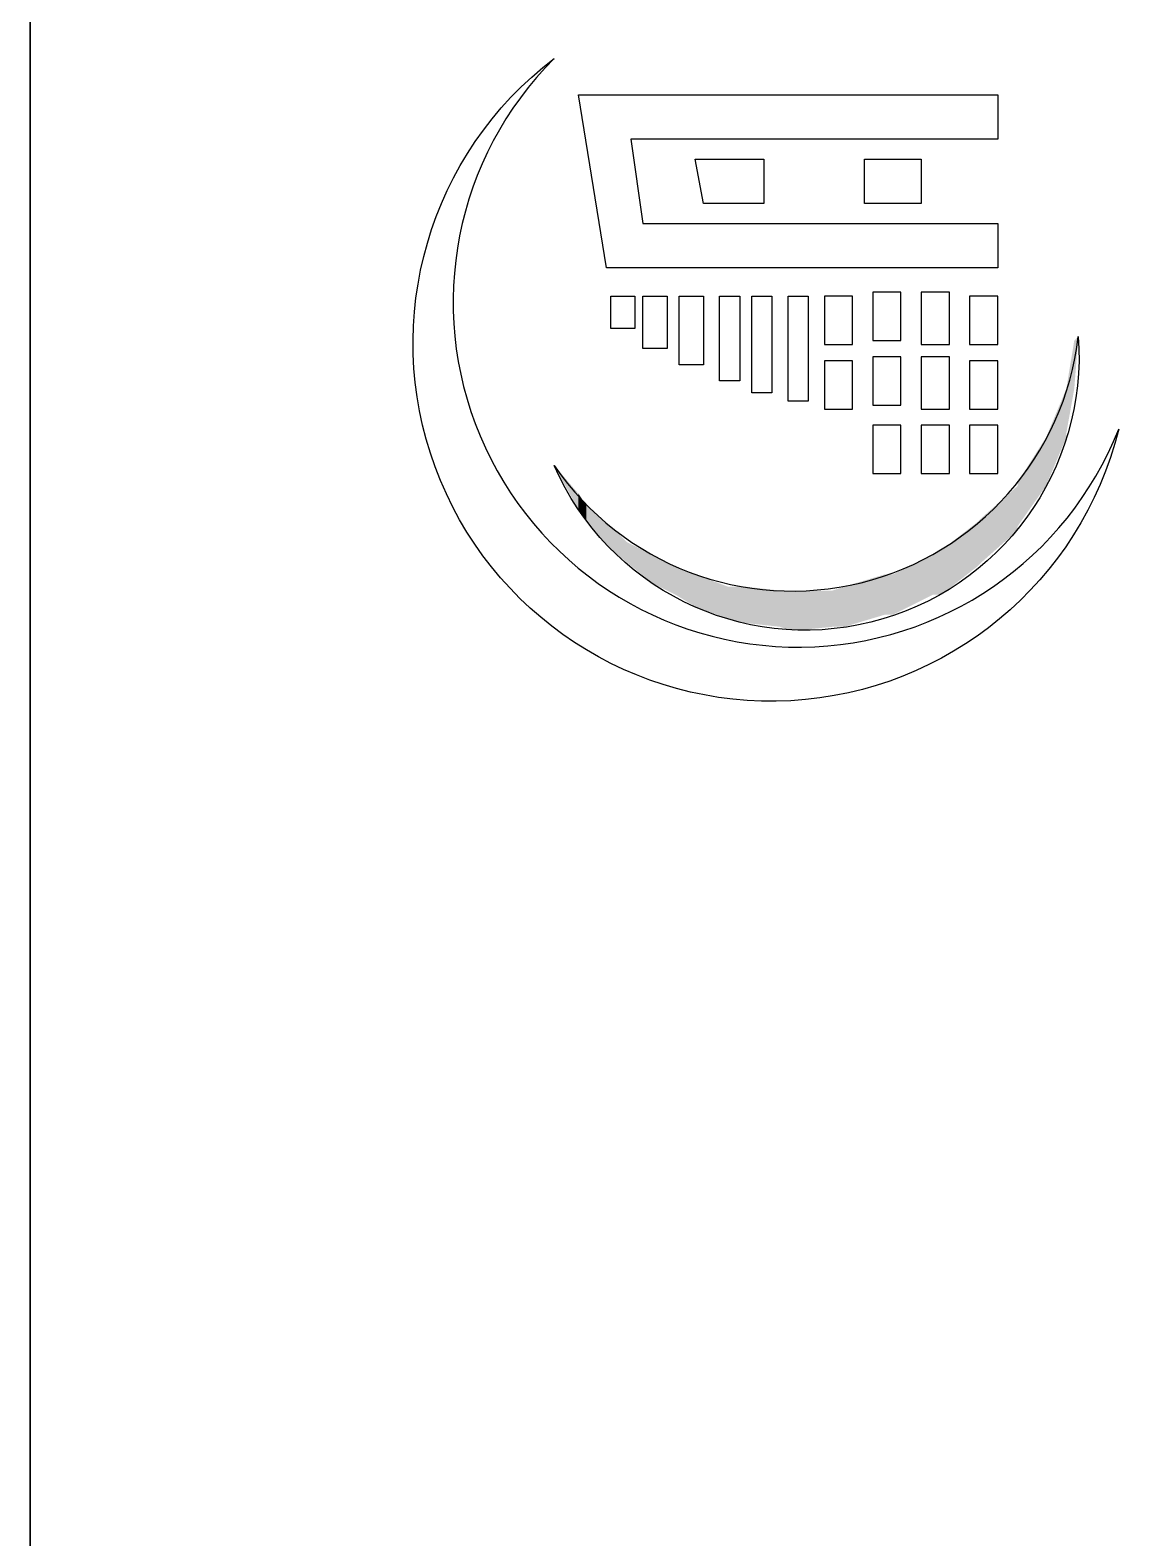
# Model space of a CAD drawing. Header units: inches. Extents: x -41599880 to -41577026, y -18110 to -4738.
# Drawn here: x -41579495 to -41578448, y -7605 to -6186 of the extents above; entities that cross this region are included whole.
import ezdxf

# ---------------------------------------------------------------- set-up
doc = ezdxf.new("R2010")
doc.units = ezdxf.units.IN
doc.header["$MEASUREMENT"] = 0
doc.layers.add('PDF_Geometry', color=40, linetype='Continuous')
doc.layers.add('PDF_Solid Fills', color=9, linetype='Continuous')

msp = doc.modelspace()

# ---------------------------------------------------------------- linework, layer by layer
at = {"layer": 'PDF_Geometry', "color": 7, "lineweight": 25}
for points in [[(-41579494.9, -18083.7), (-41579494.9, -4767.8)], [(-41577052.5, -18083.7), (-41577052.5, -4767.8), (-41579494.9, -4767.8), (-41579494.9, -18083.7)], [(-41578929.8, -6288.7), (-41578918.5, -6368.3), (-41578584.7, -6368.3), (-41578584.7, -6410), (-41578952.6, -6410), (-41578979.1, -6247), (-41578584.7, -6247), (-41578584.7, -6288.7)], [(-41578861.6, -6349.4), (-41578869.2, -6307.6), (-41578804.7, -6307.6), (-41578804.7, -6349.4)], [(-41578709.9, -6349.4), (-41578709.9, -6307.6), (-41578656.8, -6307.6), (-41578656.8, -6349.4)], [(-41578926.1, -6436.6), (-41578926.1, -6466.9), (-41578948.8, -6466.9), (-41578948.8, -6436.6)], [(-41578895.7, -6436.6), (-41578895.7, -6485.9), (-41578918.5, -6485.9), (-41578918.5, -6436.6)], [(-41578861.6, -6436.6), (-41578861.6, -6501.1), (-41578884.3, -6501.1), (-41578884.3, -6436.6)], [(-41578827.4, -6436.6), (-41578827.4, -6516.2), (-41578846.4, -6516.2), (-41578846.4, -6436.6)], [(-41578797.1, -6436.6), (-41578797.1, -6527.6), (-41578816.1, -6527.6), (-41578816.1, -6436.6)], [(-41578763, -6436.6), (-41578763, -6535.2), (-41578781.9, -6535.2), (-41578781.9, -6436.6)], [(-41578721.3, -6482.1), (-41578721.3, -6436.6), (-41578747.8, -6436.6), (-41578747.8, -6482.1)], [(-41578675.7, -6478.3), (-41578675.7, -6432.8), (-41578702.3, -6432.8), (-41578702.3, -6478.3)], [(-41578630.2, -6482.1), (-41578630.2, -6432.8), (-41578656.8, -6432.8), (-41578656.8, -6482.1)], [(-41578584.7, -6482.1), (-41578584.7, -6436.6), (-41578611.3, -6436.6), (-41578611.3, -6482.1)], [(-41578675.7, -6539), (-41578675.7, -6493.5), (-41578702.3, -6493.5), (-41578702.3, -6539)], [(-41578630.2, -6542.8), (-41578630.2, -6493.5), (-41578656.8, -6493.5), (-41578656.8, -6542.8)], [(-41578721.3, -6542.8), (-41578721.3, -6497.3), (-41578747.8, -6497.3), (-41578747.8, -6542.8)], [(-41578584.7, -6542.8), (-41578584.7, -6497.3), (-41578611.3, -6497.3), (-41578611.3, -6542.8)], [(-41578675.7, -6603.5), (-41578675.7, -6558), (-41578702.3, -6558), (-41578702.3, -6603.5)], [(-41578630.2, -6603.5), (-41578630.2, -6558), (-41578656.8, -6558), (-41578656.8, -6603.5)], [(-41578584.7, -6603.5), (-41578584.7, -6558), (-41578611.3, -6558), (-41578611.3, -6603.5)]]:
    msp.add_lwpolyline(points, close=True, dxfattribs=at)
for points in [[(-41579001.9, -6212.8, 1.228372), (-41578470.9, -6561.8, -1.412338)], [(-41579001.9, -6595.9, 0.693448), (-41578508.9, -6474.5, -0.844261)]]:
    msp.add_lwpolyline(points, format="xyb", close=True, dxfattribs=at)
at = {"layer": 'PDF_Solid Fills', "color": 150}
for points in [[(-41578520.2, -6565.5), (-41578512.7, -6478.3), (-41578512.7, -6523.8)], [(-41578520.2, -6565.5), (-41578520.2, -6523.8), (-41578512.7, -6478.3)], [(-41578512.7, -6523.8), (-41578512.7, -6478.3), (-41578508.9, -6474.5)], [(-41578539.2, -6614.9), (-41578520.2, -6523.8), (-41578520.2, -6569.3)], [(-41578539.2, -6614.9), (-41578539.2, -6569.3), (-41578520.2, -6523.8)], [(-41578520.2, -6569.3), (-41578520.2, -6523.8), (-41578520.2, -6565.5)], [(-41578520.2, -6569.3), (-41578520.2, -6523.8), (-41578520.2, -6523.8)], [(-41578565.8, -6652.8), (-41578539.2, -6569.3), (-41578539.2, -6614.9)], [(-41578565.8, -6652.8), (-41578565.8, -6611.1), (-41578539.2, -6569.3)], [(-41578539.2, -6614.9), (-41578539.2, -6569.3), (-41578539.2, -6569.3)], [(-41579001.9, -6595.9), (-41578979.1, -6622.4), (-41578979.1, -6637.6)], [(-41578979.1, -6637.6), (-41578979.1, -6622.4), (-41578971.6, -6633.8)], [(-41578599.9, -6686.9), (-41578565.8, -6614.9), (-41578565.8, -6656.6)], [(-41578599.9, -6686.9), (-41578599.9, -6645.2), (-41578565.8, -6614.9)], [(-41578565.8, -6656.6), (-41578565.8, -6611.1), (-41578565.8, -6652.8)], [(-41578565.8, -6656.6), (-41578565.8, -6614.9), (-41578565.8, -6611.1)], [(-41578979.1, -6637.6), (-41578971.6, -6633.8), (-41578971.6, -6649)], [(-41578971.6, -6649), (-41578971.6, -6633.8), (-41578948.8, -6652.8)], [(-41578971.6, -6649), (-41578948.8, -6652.8), (-41578948.8, -6675.5)], [(-41578637.8, -6717.3), (-41578603.7, -6649), (-41578603.7, -6690.7)], [(-41578637.8, -6717.3), (-41578637.8, -6675.5), (-41578603.7, -6649)], [(-41578603.7, -6690.7), (-41578599.9, -6645.2), (-41578599.9, -6686.9)], [(-41578603.7, -6690.7), (-41578603.7, -6649), (-41578599.9, -6645.2)], [(-41578948.8, -6675.5), (-41578948.8, -6652.8), (-41578933.6, -6667.9)], [(-41578948.8, -6675.5), (-41578933.6, -6667.9), (-41578933.6, -6686.9)], [(-41578933.6, -6686.9), (-41578933.6, -6667.9), (-41578910.9, -6679.3)], [(-41578933.6, -6686.9), (-41578910.9, -6679.3), (-41578910.9, -6705.9)], [(-41578910.9, -6705.9), (-41578910.9, -6679.3), (-41578888.1, -6690.7)], [(-41578683.3, -6736.2), (-41578645.4, -6679.3), (-41578645.4, -6717.3)], [(-41578683.3, -6736.2), (-41578683.3, -6698.3), (-41578645.4, -6679.3)], [(-41578645.4, -6717.3), (-41578637.8, -6675.5), (-41578637.8, -6717.3)], [(-41578645.4, -6717.3), (-41578645.4, -6679.3), (-41578637.8, -6675.5)], [(-41578910.9, -6705.9), (-41578888.1, -6690.7), (-41578888.1, -6717.3)], [(-41578888.1, -6717.3), (-41578888.1, -6690.7), (-41578869.2, -6698.3)], [(-41578888.1, -6717.3), (-41578869.2, -6698.3), (-41578869.2, -6728.6)], [(-41578869.2, -6728.6), (-41578869.2, -6698.3), (-41578838.8, -6709.7)], [(-41578728.8, -6747.6), (-41578690.9, -6698.3), (-41578690.9, -6736.2)], [(-41578728.8, -6747.6), (-41578728.8, -6709.7), (-41578690.9, -6698.3)], [(-41578690.9, -6736.2), (-41578683.3, -6698.3), (-41578683.3, -6736.2)], [(-41578690.9, -6736.2), (-41578690.9, -6698.3), (-41578683.3, -6698.3)], [(-41578869.2, -6728.6), (-41578838.8, -6709.7), (-41578838.8, -6740)], [(-41578838.8, -6740), (-41578823.7, -6709.7), (-41578823.7, -6743.8)], [(-41578838.8, -6740), (-41578838.8, -6709.7), (-41578823.7, -6709.7)], [(-41578823.7, -6743.8), (-41578823.7, -6709.7), (-41578789.5, -6713.5)], [(-41578823.7, -6743.8), (-41578789.5, -6713.5), (-41578789.5, -6747.6)], [(-41578789.5, -6747.6), (-41578778.1, -6713.5), (-41578778.1, -6751.4)], [(-41578789.5, -6747.6), (-41578789.5, -6713.5), (-41578778.1, -6713.5)], [(-41578778.1, -6751.4), (-41578740.2, -6713.5), (-41578740.2, -6747.6)], [(-41578778.1, -6751.4), (-41578778.1, -6713.5), (-41578740.2, -6713.5)], [(-41578740.2, -6747.6), (-41578728.8, -6709.7), (-41578728.8, -6747.6)], [(-41578740.2, -6747.6), (-41578740.2, -6713.5), (-41578728.8, -6709.7)]]:
    msp.add_solid(points, dxfattribs=at)

doc.saveas('drawing.dxf')
